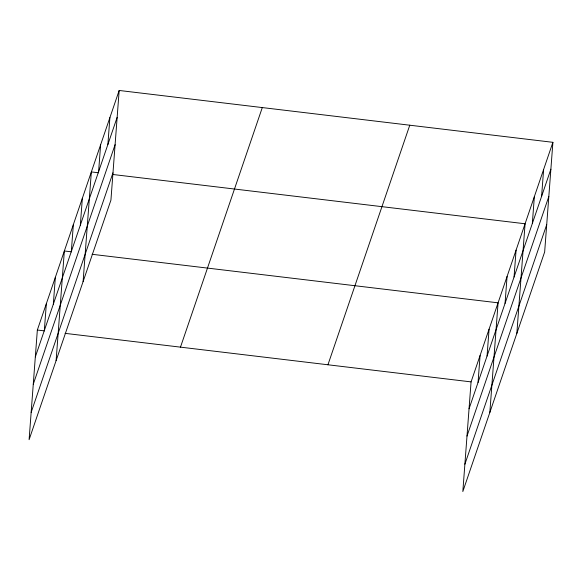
<?xml version="1.0" encoding="UTF-8"?>
<svg xmlns="http://www.w3.org/2000/svg" width="582" height="582" viewBox="0 0 582 582"><rect width="100%" height="100%" fill="white"/><g stroke="black" fill="none" stroke-linecap="round" stroke-linejoin="round"><path stroke-width="0.87" d="M119.172 90.465L37.343 330.03L29.1 439.679L110.929 200.113L119.172 90.465L552.9 142.321L544.657 251.97L462.828 491.535L471.071 381.887L552.9 142.321M44.327 330.569L46.349 303.68M53.326 304.211L55.348 277.323M56.105 360.622L64.347 250.973L71.506 251.831M71.324 251.511L73.347 224.623M80.331 225.154L82.346 198.266M83.102 281.564L91.352 171.916L98.504 172.774M98.605 171.654L100.621 144.765M107.874 144.503L109.896 117.615M478.055 382.425L480.077 355.537M487.054 356.075L489.076 329.186M489.833 412.478L498.076 302.829L92.08 254.29M505.052 303.368L507.075 276.479M514.059 277.017L516.081 250.129M516.838 333.421L525.08 223.772L112.821 174.484M532.334 223.51L534.356 196.621M541.602 196.36L543.624 169.471M35.32 356.919L117.149 117.353M33.269 384.229L115.098 144.663M31.152 412.369L112.981 172.796M180.478 347.148L262.3 107.575M327.942 364.776L409.772 125.21M469.048 408.775L550.878 169.209M466.997 436.093L548.826 196.52M464.88 464.225L546.709 224.659M37.343 330.03L44.501 330.889M65.075 333.348L471.071 381.887"/></g></svg>
